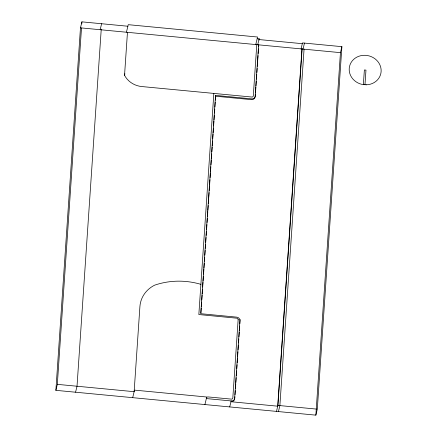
<?xml version="1.0" encoding="UTF-8"?>
<svg xmlns="http://www.w3.org/2000/svg" width="437" height="437" viewBox="0 0 437 437"><rect width="100%" height="100%" fill="white"/><g stroke="black" fill="none" stroke-linecap="round" stroke-linejoin="round"><path stroke-width="0.66" d="M301.055 48.889L302.502 42.908L341.892 46.666L317.306 409.163L315.858 415.15L55.876 390.334L80.468 27.837L81.916 21.85L127.872 26.236M55.876 390.334L57.323 384.352L81.501 27.973M81.779 23.893L81.916 21.85M101.242 29.17L77.021 386.232L75.574 392.213M256.809 44.142L253.291 96.014A1.469 1.344 13.6 0 1 251.958 97.047L141.719 86.542A20.621 18.857 13.6 0 1 124.545 75.284L127.457 32.365M213.84 93.425L198.84 314.547L236.958 318.207A1.469 1.344 13.6 0 1 238.132 319.48L238.132 319.775M255.427 94.004L255.29 96.025A3.458 3.157 13.6 0 1 251.641 98.86L215.687 95.424L215.496 96.206L200.741 313.706L236.701 317.136A3.458 3.157 13.6 0 1 239.918 320.627L234.609 398.888A3.458 3.157 13.6 0 1 230.96 401.723L277.724 406.186L301.994 48.447M200.933 312.925L201.255 308.167M201.348 306.807L201.67 302.049M201.807 300.011L202.129 295.254M202.222 293.893L202.544 289.136M202.681 287.098L203.008 282.34M203.096 280.98L203.423 276.222M203.56 274.185L203.882 269.427M203.975 268.067L204.298 263.309M204.434 261.271L204.713 257.191M204.849 255.153L205.172 250.396M205.314 248.358L205.587 244.278M205.729 242.24L206.051 237.482M206.188 235.439L206.466 231.364M206.603 229.327L206.925 224.569M207.062 222.526L207.34 218.451M207.477 216.413L207.799 211.655M207.892 210.295L208.214 205.537M208.356 203.495L208.678 198.737M208.771 197.382L209.094 192.624M209.23 190.581L209.552 185.823M209.645 184.463L209.968 179.705M210.104 177.668L210.426 172.91M210.519 171.55L210.842 166.792M210.984 164.754L211.306 159.997M211.399 158.636L211.721 153.879M211.858 151.841L212.18 147.083M212.273 145.723L212.595 140.965M212.732 138.928L213.059 134.17M213.147 132.81L213.469 128.052M213.611 126.014L213.933 121.257M214.026 119.896L214.349 115.139M214.485 113.096L214.764 109.021M214.9 106.983L215.222 102.225M215.365 100.182L215.687 95.424M257.175 38.756L259.174 38.767L259.081 40.117M238.149 319.54L232.823 397.921A1.469 1.344 13.6 0 1 231.468 399.134L207.914 396.911A1.748 1.601 13.6 0 0 206.395 398.085L206.357 398.577L231.151 400.942A3.458 3.157 13.6 0 0 234.8 398.112L234.893 396.747M258.622 44.94L255.099 96.806A3.458 3.157 13.6 0 1 251.455 99.641L215.496 96.206M235.03 394.709L235.308 390.623M235.445 388.58L235.767 383.817M235.86 382.457L236.182 377.694M236.324 375.651L236.646 370.887M236.783 368.844L237.062 364.764M237.198 362.721L237.52 357.958M237.613 356.597L237.936 351.834M238.078 349.791L238.4 345.028M238.536 342.985L238.815 338.899M238.952 336.861L239.279 332.098M239.367 330.733L239.695 325.969M239.831 323.932L240.11 319.846A3.458 3.157 13.6 0 0 240.104 319.431M255.519 92.66L255.885 87.269M255.973 85.92L256.295 81.206M256.432 79.184L256.754 74.47M256.89 72.449L257.164 68.407M257.3 66.386L257.622 61.672M257.71 60.328L258.032 55.608M258.169 53.587L258.491 48.873M258.628 46.852L258.764 44.831M276.468 411.392L277.916 405.405L302.087 49.026M304.059 49.217L279.882 405.591L278.435 411.578M315.858 415.15L340.445 52.648L341.892 46.666M363.376 84.603L364.371 69.969L365.966 70.122L364.971 84.756M100.16 29.716L101.608 23.729M126.424 32.223L128.249 24.674L257.568 37.019L255.738 44.563M124.545 75.284L124.922 73.722M132.69 397.665L134.514 390.121L206.734 397.014L204.909 404.558M257.726 44.754L259.174 38.767M303.027 49.081L304.474 43.094M229.704 406.929L231.151 400.942M258.983 39.549L302.317 43.684M80.468 27.837L340.445 52.648M57.323 384.352L134.137 391.683L139.906 306.627A29.885 27.323 13.6 0 1 154.676 285.153A71.493 65.364 13.6 0 1 169.747 281.712L174.942 281.264A71.493 65.364 13.6 0 1 200.889 284.34M277.916 405.405L316.639 409.103M366.266 84.8L362.098 84.401A16.06 14.683 13.6 0 1 352.249 60.874A16.06 14.683 13.6 0 1 379.158 63.441A16.06 14.683 13.6 0 1 366.266 84.8"/></g></svg>
